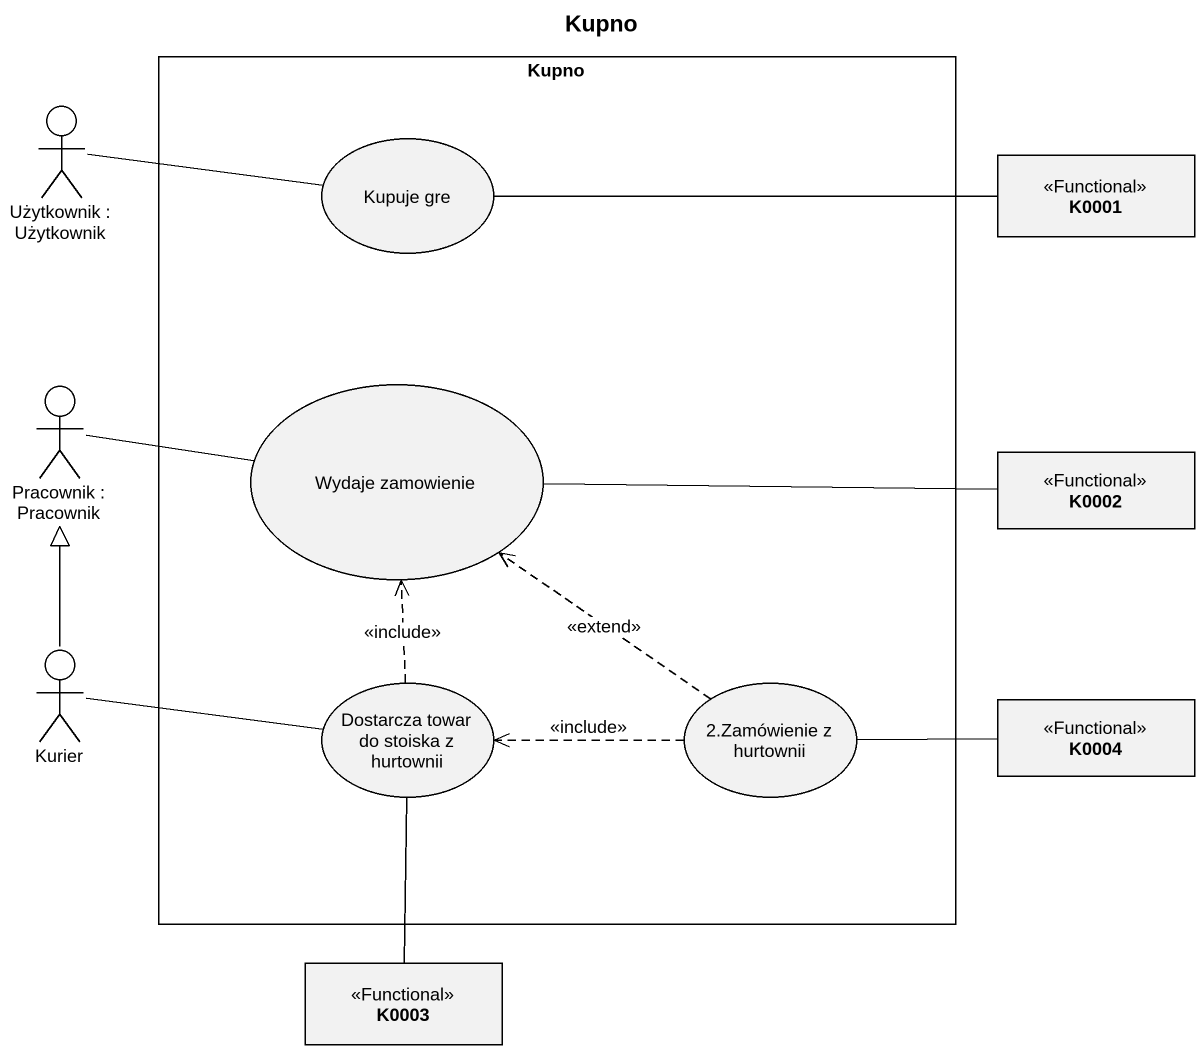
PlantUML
@startuml
title Kupno
allowmixing
hide circle
hide empty members
rectangle Kupno {
  usecase "Kupuje gre" as Kupuje_gre
  usecase "Wydaje zamowienie" as Wydaje_zamowienie
  usecase "Dostarcza towar do stoiska z hurtownii" as Dostarcza_towar_do_stoiska
  usecase "2.Zamówienie z hurtownii" as u2_Zamówienie_z_hurtownii
}
actor "Użytkownik : Użytkownik" as Użytkownik
class K0001 <<Functional>>
actor "Pracownik : Pracownik" as Pracownik
class K0002 <<Functional>>
actor Kurier
class K0004 <<Functional>>
class K0003 <<Functional>>
Użytkownik -right- Kupuje_gre
K0001 -left- Kupuje_gre
Pracownik -right- Wydaje_zamowienie
K0002 -left- Wydaje_zamowienie
Kurier -up-|> Pracownik
Kurier -right- Dostarcza_towar_do_stoiska
Dostarcza_towar_do_stoiska .up.> Wydaje_zamowienie : <<include>>
u2_Zamówienie_z_hurtownii .up.> Wydaje_zamowienie : <<extend>>
u2_Zamówienie_z_hurtownii .left.> Dostarcza_towar_do_stoiska : <<include>>
K0004 -left- u2_Zamówienie_z_hurtownii
K0003 -up- Dostarcza_towar_do_stoiska
@enduml
